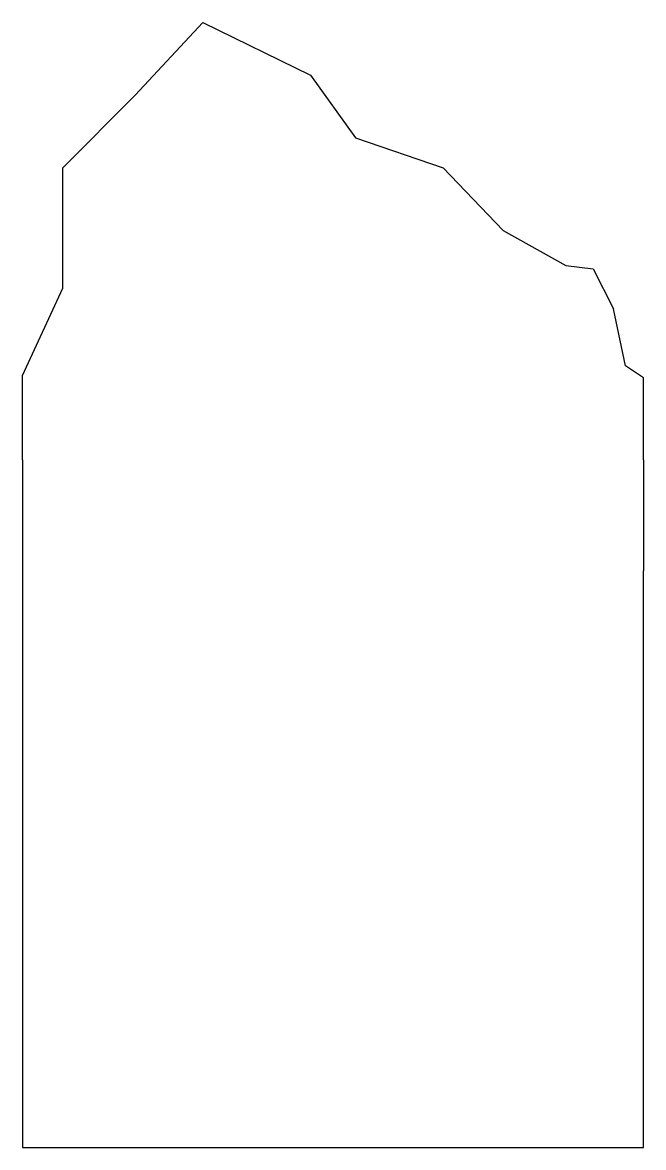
# Model space of a CAD drawing. Extents: x -1.25 to 1.25, y -2.38 to 2.15.
import ezdxf

# ---------------------------------------------------------------- set-up
doc = ezdxf.new("R2010")
doc.units = 0
doc.header["$MEASUREMENT"] = 0
doc.layers.add('MODELSKETCH_VISIBLE', color=7, linetype='CONTINUOUS')

msp = doc.modelspace()

# ---------------------------------------------------------------- linework, layer by layer
at = {"layer": 'MODELSKETCH_VISIBLE'}
for p, q in [((-0.7963, 1.8547), (-0.5242, 2.147)), ((-0.5242, 2.147), (-0.0907, 1.9354)), ((-0.0907, 1.9354), (0.0907, 1.6834)), ((-1.0871, 1.5624), (-0.7963, 1.8547)), ((0.0907, 1.6834), (0.4435, 1.5624)), ((-1.0871, 1.0786), (-1.0871, 1.5624)), ((0.4435, 1.5624), (0.6854, 1.3104)), ((0.6854, 1.3104), (0.9374, 1.1693)), ((0.9374, 1.1693), (1.0466, 1.1556)), ((1.0466, 1.1556), (1.1296, 0.9949)), ((-1.2499, 0.7265), (-1.0871, 1.0786)), ((1.1779, 0.7655), (1.1296, 0.9949)), ((-1.2499, 0.3873), (-1.2499, 0.7265)), ((1.2499, 0.7178), (1.1779, 0.7655)), ((1.2499, 0.3873), (1.2499, 0.7178)), ((-1.2499, 0.3873), (-1.2499, 0)), ((1.2499, 0.3873), (1.2499, 0)), ((-1.2499, 0), (-1.2499, -2.3791)), ((1.2499, 0), (1.2499, -0.0584)), ((1.2499, -2.3791), (1.2499, -0.0584)), ((-1.2499, -2.3791), (1.2499, -2.3791))]:
    msp.add_line(p, q, dxfattribs=at)

doc.saveas('drawing.dxf')
